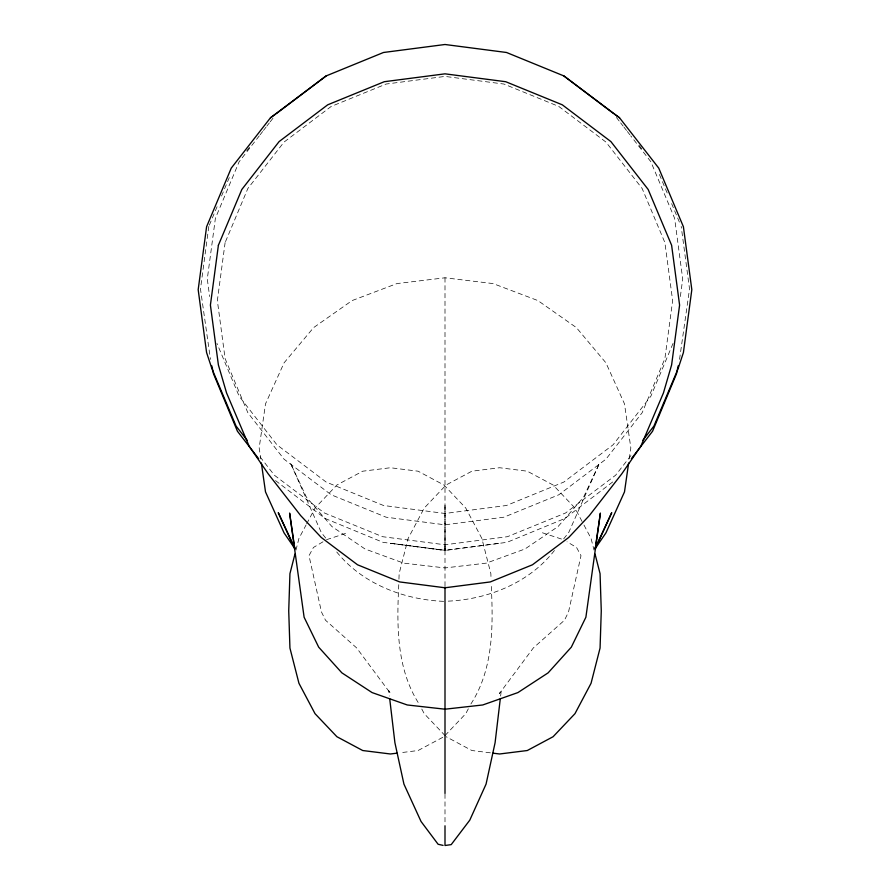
<?xml version="1.0" encoding="UTF-8"?>
<svg xmlns="http://www.w3.org/2000/svg" width="890" height="890" viewBox="0 0 890 890"><rect width="100%" height="100%" fill="white"/><g stroke="black" fill="none" stroke-linecap="round" stroke-linejoin="round"><path stroke-width="0.67" stroke-dasharray="4.45 3.34" d="M275.522 480.611L325.173 518.503L382.978 542.322L444.989 550.454L445 504.83L445.011 550.454L507.022 542.322L564.827 518.503L614.478 480.611M398.776 584.674C396.784 625.158 396.284 668.646 419.09 703.957M398.954 579.168L399.132 573.649L408.154 538.417L424.241 508.045L446.09 485.005L471.911 471.199L499.601 467.74L527.28 471.199L553.113 485.005L574.962 508.045L583.328 523.843M445 550.443L445.022 548.418L445 550.443L390.588 543.289L444.989 550.309L499.412 543.289M500.625 696.036L501.27 690.54L499.435 693.533L533.366 647.909L564.471 620.252L568.51 612.042L581.003 555.672L576.553 547.461L567.03 541.81M208.805 226.438L200.472 288.983L210.452 359.36M680.361 296.515L682.708 278.982L674.609 218.295L650.857 161.735L630.71 135.836M629.23 458.884L630.821 447.881L624.491 403.86L605.923 362.831L576.397 327.609L537.905 300.575L493.093 283.587L445 277.791L396.907 283.587L352.095 300.575L313.603 327.609L284.077 362.831L265.509 403.86L259.179 447.881L260.77 458.884M679.548 359.36L689.528 288.983L681.195 226.438M295.947 550.165L298.951 538.417L306.026 525.056M209.339 225.17L218.362 203.632M221.554 196.023L230.577 174.484M673.018 343.44L650.857 396.228L613.088 444.789L563.848 482.057L506.521 505.487L445 513.474L383.479 505.487L326.152 482.057L276.912 444.789L239.143 396.228L216.982 343.44M306.672 523.843L315.038 508.045L336.887 485.005L362.72 471.199L390.399 467.74L418.089 471.199L443.91 485.005L465.759 508.045L481.846 538.417L490.868 573.649L491.046 579.168M468.329 708.818L465.759 713.68L443.91 736.709M470.91 703.957C493.716 668.646 493.216 625.158 491.224 584.674M246.753 150.744L250.969 145.304M259.29 135.836L239.143 161.735L215.391 218.295L207.292 278.982L209.639 296.515M260.125 134.757L262.65 131.52M263.485 130.441L265.999 127.203M266.844 126.124L269.358 122.887M270.204 121.808L273.564 117.491M630.932 455.569L615.602 475.238L565.628 512.963L507.445 536.692L445 544.78L382.555 536.692L324.372 512.963L274.398 475.238L259.068 455.569M554.426 550.498C529.294 582.805 487.987 599.448 447.737 601.162M563.682 538.851L568.721 532.498L599.504 463.145L583.529 497.243L558.108 526.524L524.978 548.985L486.396 563.114L445 567.931L403.604 563.114L365.022 548.985L331.892 526.524L306.472 497.243L290.496 463.145L321.279 532.498L326.319 538.851M322.97 541.81L313.447 547.461L308.997 555.672L321.49 612.042L325.529 620.252L356.634 647.909L390.565 693.533L388.73 690.54L389.375 696.036M442.731 737.343L418.089 750.526L399.632 752.829M326.53 539.696L347.556 532.787M490.368 752.829L471.911 750.526L446.09 736.709M443.632 601.34C402.947 599.66 360.995 583.25 335.575 550.498M542.444 532.787L563.47 539.696M445.145 735.707L424.241 713.68L421.671 708.818M639.031 145.304L643.248 150.744M616.436 117.491L619.796 121.808M620.642 122.887L623.156 126.124M624.001 127.203L626.515 130.441M627.35 131.52L629.875 134.757M583.973 525.056L591.049 538.417L594.053 550.165M659.423 174.484L668.446 196.023M671.639 203.632L680.661 225.17M445 277.791L445 586.732M445 794.002L445 824.262M225.114 242.592L217.36 300.62L225.114 358.648L247.854 412.726L284.032 459.162L331.18 494.784L386.082 517.19L445 524.822L503.918 517.19L558.82 494.784L605.968 459.162L642.146 412.726L664.886 358.648L672.64 300.62L664.886 242.592L642.146 188.513L605.968 142.089L558.82 106.455L503.918 84.049L445 76.418L386.082 84.049L331.18 106.455L284.032 142.089L247.854 188.513L225.114 242.592"/><path stroke-width="1.33" d="M500.291 698.784L495.085 742.738L486.062 784.123L469.775 820.168L451.208 844.621L445 845.5L445 825.775M628.64 463.011L624.491 491.903L605.923 532.921L595.254 548.429M595.499 546.527L595.098 549.208L611.741 512.662L595.076 548.307M595.888 543.857L600.394 513.052L585.887 617.237L571.313 647.164L548.129 672.851L517.924 692.576L482.747 704.969L445 709.197L407.253 704.969L372.076 692.576L341.871 672.851L318.687 647.164L304.113 617.237L289.606 513.052L294.112 543.857M678.169 365.89L676.511 373.722L652.57 431.227L631.399 458.661M294.946 554.081L289.94 573.649L288.727 610.863L289.94 648.076L298.951 683.309L315.038 713.68L336.887 736.709L362.72 750.526L390.399 753.986L396.996 753.163M642.858 440.272L653.939 426.065L678.047 368.794L683.409 352.585L691.819 289.673L683.409 226.75L658.756 168.132L619.529 117.78L563.848 75.917L506.521 52.488L445 44.5L383.479 52.488L326.152 75.917L270.471 117.78L231.244 168.132L206.591 226.75L198.181 289.673L206.591 352.585L211.954 368.794L236.061 426.065L247.142 440.272M276.912 113.175L326.152 75.917M270.471 117.78L275.844 113.942M443.087 845.389L438.114 844.265L421.037 821.481L403.938 784.123L394.915 742.738L389.709 698.784M493.004 753.163L499.601 753.986L527.28 750.526L553.113 736.709L574.962 713.68L591.049 683.309L600.06 648.076L601.273 610.863L600.06 573.649L595.054 554.081M614.156 113.942L619.529 117.78M563.848 75.917L613.088 113.175M258.601 458.661L237.43 431.227L213.489 373.722L211.831 365.89M294.746 548.429L284.077 532.921L265.509 491.903L261.36 463.011M294.924 548.307L278.259 512.662L294.901 549.208L294.501 546.527M445 587.089L445 793.413M218.395 245.24L210.407 305.103L218.395 364.956L226.561 392.935L249.156 446.213L268.246 473.892L300.675 515.588L321.312 537.504L357.535 564.783L399.732 581.938L445 587.778L490.268 581.938L532.465 564.783L568.688 537.504L589.325 515.588L621.754 473.892L640.845 446.213L663.439 392.935L671.605 364.956L679.593 305.103L671.605 245.24L648.165 189.47L610.885 141.577L562.302 104.82L505.72 81.713L445 73.837L384.28 81.713L327.698 104.82L279.115 141.577L241.835 189.47L218.395 245.24"/></g></svg>
